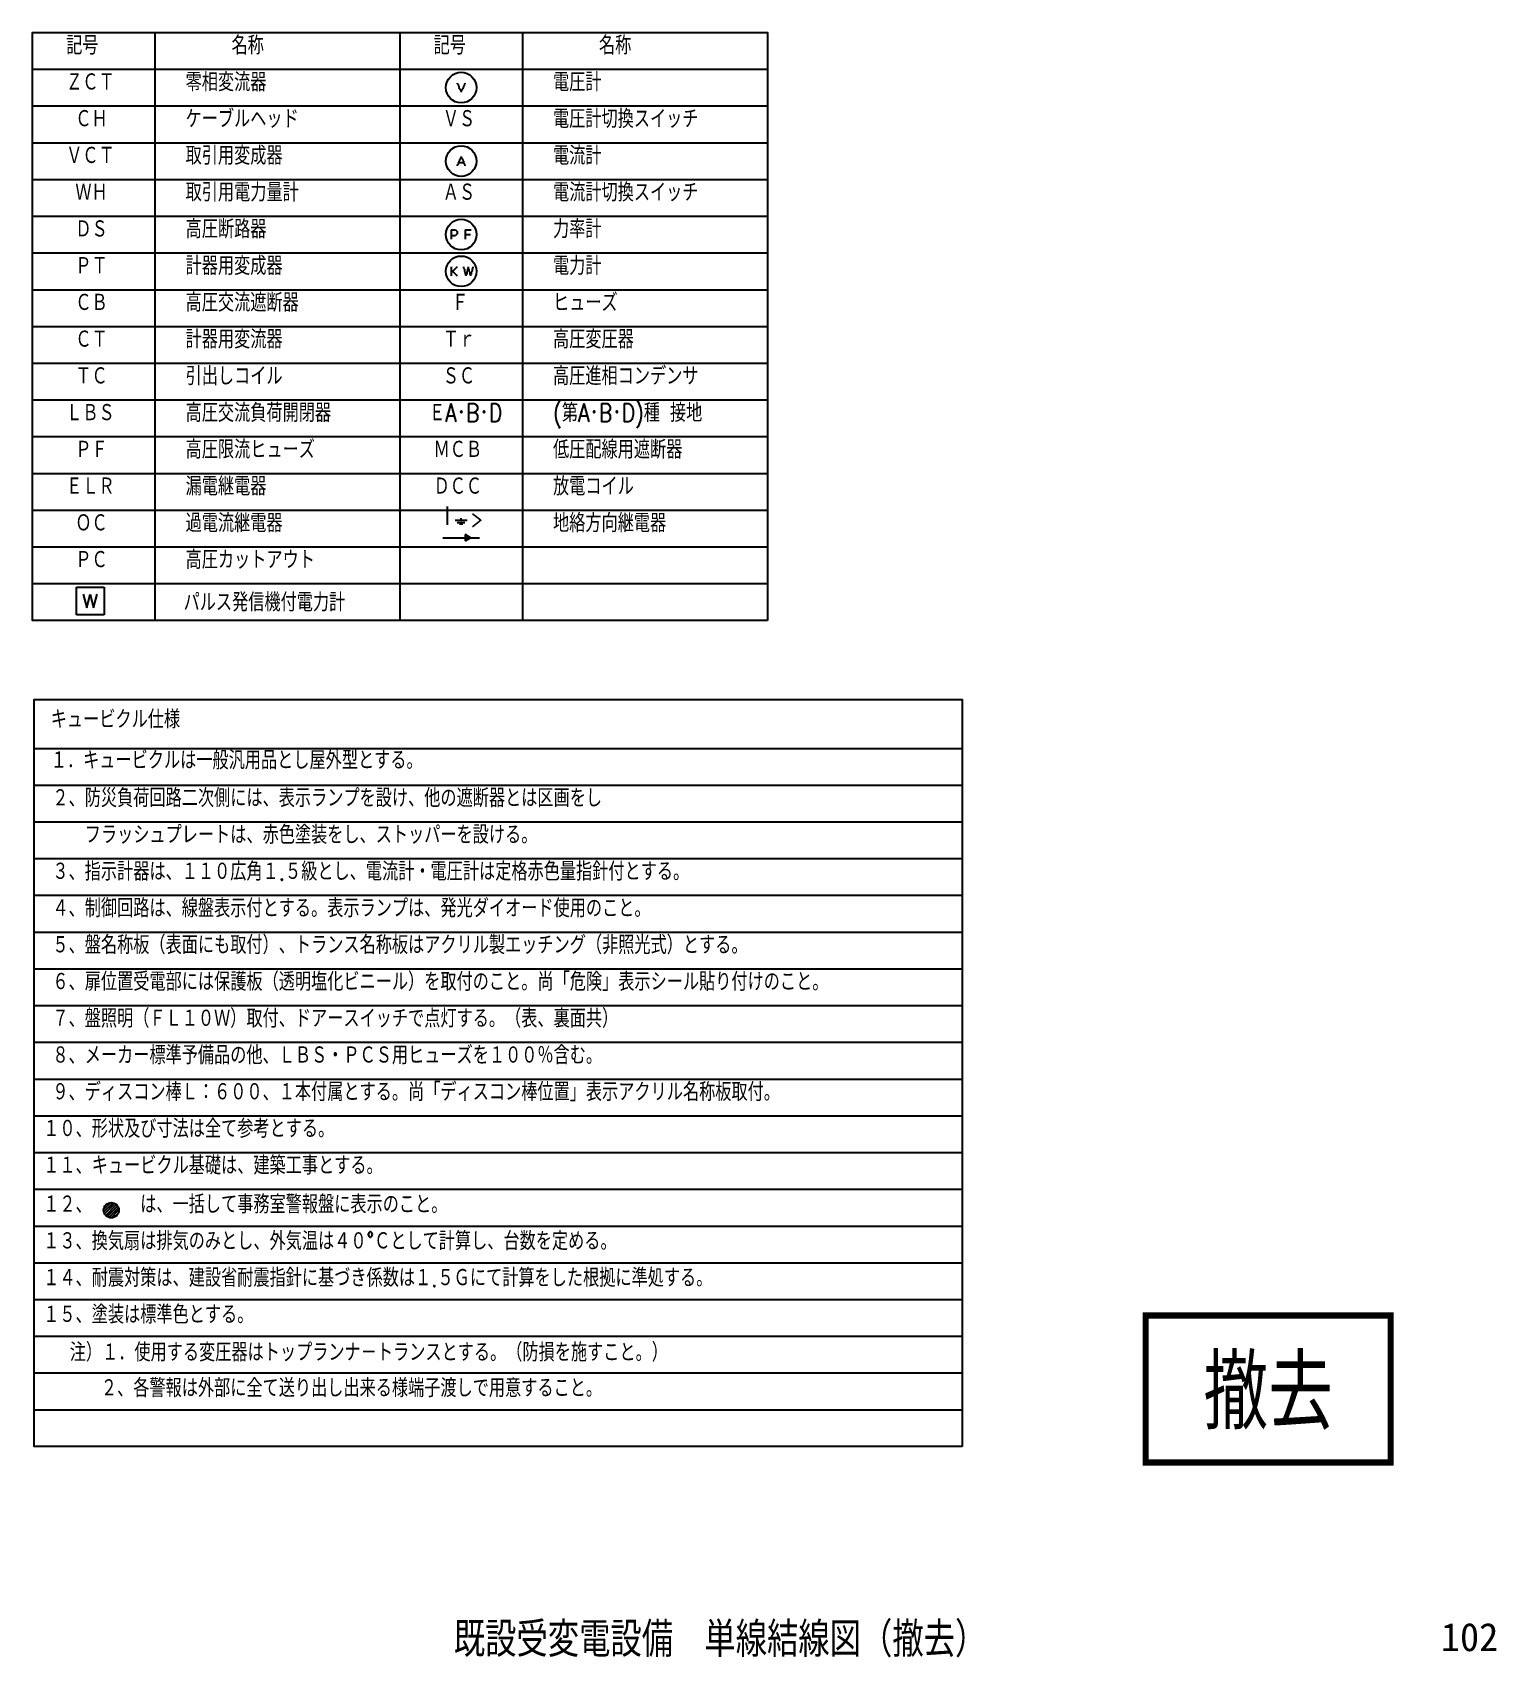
# Model space of a CAD drawing. Header units: millimetres. Extents: x 31 to 825, y 15 to 539.
# Drawn here: x 586.1 to 825.1, y 14.5 to 279.9 of the extents above; entities that cross this region are included whole.
import ezdxf
from ezdxf.enums import TextEntityAlignment as Align

# ---------------------------------------------------------------- set-up
doc = ezdxf.new("R2010")
doc.units = ezdxf.units.MM
doc.header["$LTSCALE"] = 0.2
for name, color, linetype in [('1_シンボル', 2, 'Continuous'), ('1_撤去', 1, 'Continuous'), ('1_文字', 3, 'Continuous'), ('1_表', 7, 'Continuous'), ('枠内記述', 3, 'Continuous')]:
    doc.layers.add(name, color=color, linetype=linetype)
doc.styles.get("Standard").update_dxf_attribs({"font": 'simplex.shx', "width": 0.8, "bigfont": 'extfont2.shx'})
doc.styles.add('ゴシック', font='MS Gothic.ttf', dxfattribs={"height": 4})

msp = doc.modelspace()

# ---------------------------------------------------------------- linework, layer by layer
at = {"layer": '1_シンボル', "lineweight": -3}
for p, q in [((655.44, 271.65), (655.44, 271.52)), ((655.44, 271.52), (655.57, 271.4)), ((655.57, 271.4), (655.57, 271.27)), ((655.57, 271.27), (655.69, 271.15)), ((655.69, 271.15), (655.69, 270.9)), ((655.69, 270.9), (655.82, 270.77)), ((655.82, 270.77), (655.82, 270.65)), ((656.32, 270.77), (656.44, 270.9)), ((656.32, 270.65), (656.32, 270.77)), ((656.57, 271.27), (656.44, 271.15)), ((656.44, 271.15), (656.44, 270.9)), ((656.69, 271.52), (656.57, 271.4)), ((656.57, 271.4), (656.57, 271.27)), ((656.69, 271.65), (656.69, 271.52)), ((655.82, 270.65), (655.94, 270.52)), ((655.94, 270.52), (655.94, 270.4)), ((655.94, 270.4), (656.07, 270.27)), ((656.07, 270.27), (656.19, 270.4)), ((656.07, 270.27), (656.07, 270.15)), ((656.19, 270.52), (656.32, 270.65)), ((656.19, 270.4), (656.19, 270.52)), ((655.57, 258.4), (655.44, 258.27)), ((655.44, 258.27), (655.44, 258.15)), ((655.69, 258.65), (655.57, 258.52)), ((655.57, 258.52), (655.57, 258.4)), ((655.82, 259.02), (655.69, 258.9)), ((655.69, 258.9), (655.69, 258.65)), ((655.69, 258.65), (656.44, 258.65)), ((655.94, 259.27), (655.82, 259.15)), ((655.82, 259.15), (655.82, 259.02)), ((656.07, 259.52), (655.94, 259.4)), ((655.94, 259.4), (655.94, 259.27)), ((656.07, 259.65), (656.07, 259.52)), ((656.07, 259.52), (656.19, 259.4)), ((656.19, 259.4), (656.19, 259.27)), ((656.19, 259.27), (656.32, 259.15)), ((656.32, 259.15), (656.32, 259.02)), ((656.32, 259.02), (656.44, 258.9)), ((656.44, 258.9), (656.44, 258.65)), ((656.44, 258.65), (656.57, 258.52)), ((656.57, 258.52), (656.57, 258.4)), ((656.57, 258.4), (656.69, 258.27)), ((656.69, 258.27), (656.69, 258.15)), ((654.42, 247.65), (655.17, 247.65)), ((654.42, 247.65), (654.42, 246.15)), ((655.17, 247.65), (655.42, 247.4)), ((655.42, 247.02), (655.17, 246.77)), ((655.42, 247.4), (655.42, 247.02)), ((656.72, 247.65), (657.72, 247.65)), ((656.72, 247.65), (656.72, 246.15)), ((656.72, 246.9), (657.59, 246.9)), ((654.42, 246.77), (655.17, 246.77)), ((654.42, 241.65), (654.42, 240.15)), ((655.42, 241.65), (654.54, 240.77)), ((656.47, 241.65), (656.47, 241.4)), ((657.22, 241.65), (657.22, 241.4)), ((657.97, 241.65), (657.97, 241.4)), ((654.54, 240.77), (654.42, 240.77)), ((654.67, 240.9), (655.42, 240.15)), ((656.47, 241.4), (656.59, 241.27)), ((656.59, 241.27), (656.59, 240.9)), ((656.59, 240.9), (656.72, 240.77)), ((656.72, 240.77), (656.72, 240.4)), ((656.72, 240.4), (656.84, 240.27)), ((656.84, 240.27), (656.84, 240.15)), ((657.09, 240.9), (656.97, 240.77)), ((656.97, 240.77), (656.97, 240.4)), ((657.22, 241.4), (657.09, 241.27)), ((657.09, 241.27), (657.09, 240.9)), ((657.22, 241.4), (657.34, 241.27)), ((657.34, 241.27), (657.34, 240.9)), ((657.34, 240.9), (657.47, 240.77)), ((657.47, 240.77), (657.47, 240.4)), ((657.47, 240.4), (657.59, 240.27)), ((657.59, 240.27), (657.59, 240.15)), ((657.84, 240.9), (657.72, 240.77)), ((657.72, 240.77), (657.72, 240.4)), ((657.97, 241.4), (657.84, 241.27)), ((657.84, 241.27), (657.84, 240.9)), ((655.07, 200.25), (657.07, 200.25)), ((655.44, 199.9), (656.69, 199.9)), ((656.32, 199.6), (655.82, 199.6)), ((656.07, 200.25), (656.07, 200.6)), ((653.07, 197.4), (659.07, 197.4)), ((656.7, 197.9), (656.7, 196.9)), ((657.57, 197.4), (656.7, 197.9)), ((656.7, 197.9), (656.7, 196.9)), ((657.57, 197.4), (656.7, 197.9)), ((656.7, 197.9), (657.57, 197.4)), ((656.7, 196.9), (657.57, 197.4)), ((656.7, 196.9), (657.57, 197.4)), ((656.7, 196.9), (657.57, 197.4)), ((593.26, 189.33), (597.76, 189.33)), ((593.26, 184.83), (593.26, 189.33)), ((597.76, 189.33), (597.76, 184.83)), ((594.36, 188.19), (594.93, 185.94)), ((594.93, 185.94), (595.49, 188.19)), ((595.49, 188.19), (596.05, 185.94)), ((596.05, 185.94), (596.61, 188.19)), ((597.76, 184.83), (593.26, 184.83))]:
    msp.add_line(p, q, dxfattribs=at)
for centre in [(656.07, 270.9), (656.07, 258.9), (656.07, 246.9), (656.07, 240.9)]:
    msp.add_circle(centre, 2.5, dxfattribs=at)
at = {"layer": '1_撤去', "const_width": 1}
msp.add_lwpolyline([(767.85, 46.39), (807.85, 46.39), (807.85, 70.39), (767.85, 70.39)], close=True, dxfattribs=at)
at = {"layer": '1_表', "color": 2, "lineweight": -3}
for points in [[(706.07, 183.9), (586.07, 183.9), (586.07, 279.9), (706.07, 279.9)], [(737.86, 49), (586.32, 49), (586.32, 171), (737.86, 171)]]:
    msp.add_lwpolyline(points, close=True, dxfattribs=at)
at = {"layer": '1_表', "lineweight": -3}
for points in [[(606.07, 279.9), (606.07, 183.9)], [(646.07, 279.9), (646.07, 183.9)], [(666.07, 279.9), (666.07, 183.9)], [(586.07, 273.9), (706.07, 273.9)], [(586.07, 267.9), (706.07, 267.9)], [(586.07, 261.9), (706.07, 261.9)], [(586.07, 255.9), (706.07, 255.9)], [(586.07, 249.9), (706.07, 249.9)], [(586.07, 243.9), (706.07, 243.9)], [(586.07, 237.9), (706.07, 237.9)], [(586.07, 231.9), (706.07, 231.9)], [(586.07, 225.9), (706.07, 225.9)], [(586.07, 219.9), (706.07, 219.9)], [(586.07, 213.9), (706.07, 213.9)], [(586.07, 207.9), (706.07, 207.9)], [(586.07, 201.9), (706.07, 201.9)], [(586.07, 195.9), (706.07, 195.9)], [(586.07, 189.9), (706.07, 189.9)], [(586.32, 163), (737.86, 163)], [(586.32, 157), (737.86, 157)], [(586.32, 151), (737.86, 151)], [(586.32, 145), (737.86, 145)], [(586.32, 139), (737.86, 139)], [(586.32, 133), (737.86, 133)], [(586.32, 127), (737.86, 127)], [(586.32, 121), (737.86, 121)], [(586.32, 115), (737.86, 115)], [(586.32, 109), (737.86, 109)], [(586.32, 103), (737.86, 103)], [(586.32, 97), (737.86, 97)], [(586.32, 91), (737.86, 91)], [(597.69, 87.68), (598.84, 88.83)], [(597.72, 87.29), (599.23, 88.8)], [(597.84, 86.98), (599.54, 88.68)], [(598.02, 86.73), (599.79, 88.5)], [(598.25, 86.54), (599.98, 88.27)], [(598.53, 86.4), (600.12, 87.99)], [(598.89, 86.33), (600.19, 87.63)], [(586.32, 85), (737.86, 85)], [(599.41, 86.42), (600.1, 87.12)], [(586.32, 79), (737.86, 79)], [(586.32, 73), (737.86, 73)], [(586.32, 67), (737.86, 67)], [(586.32, 61), (737.86, 61)], [(586.32, 55), (737.86, 55)]]:
    msp.add_lwpolyline(points, dxfattribs=at)
msp.add_circle((598.94, 87.58), 1.25, dxfattribs=at)

# ---------------------------------------------------------------- texts
at = {"layer": '1_撤去', "lineweight": -3, "width": 0.8}
msp.add_text('撤去', height=12, dxfattribs=at).set_placement((787.85, 58.39), align=Align.MIDDLE)
at = {"layer": '1_文字', "lineweight": -3, "width": 0.8}
for s, p in [('記号 ', (591.57, 275.4)), ('名称 ', (618.57, 275.4)), ('記号 ', (651.57, 275.4)), ('名称 ', (678.57, 275.4)), ('零相変流器 ', (611.07, 269.4)), ('電圧計 ', (671.07, 269.4)), ('ＺＣＴ', (591.57, 269.4)), ('ＣＨ', (593.07, 263.4)), ('ケーブルヘッド ', (611.07, 263.4)), ('ＶＳ', (653.07, 263.4)), ('電圧計切換スイッチ ', (671.07, 263.4)), ('ＶＣＴ', (591.57, 257.4)), ('取引用変成器 ', (611.07, 257.4)), ('電流計 ', (671.07, 257.4)), ('ＷＨ', (593.07, 251.4)), ('取引用電力量計 ', (611.07, 251.4)), ('ＡＳ', (653.07, 251.4)), ('電流計切換スイッチ ', (671.07, 251.4)), ('高圧断路器 ', (611.07, 245.4)), ('力率計 ', (671.07, 245.4)), ('ＤＳ', (593.07, 245.4)), ('ＰＴ', (593.07, 239.4)), ('計器用変成器 ', (611.07, 239.4)), ('電力計 ', (671.07, 239.4)), ('ＣＢ', (593.07, 233.4)), ('高圧交流遮断器 ', (611.07, 233.4)), ('Ｆ', (654.57, 233.4)), ('ヒューズ ', (671.07, 233.4)), ('ＣＴ', (593.07, 227.4)), ('計器用変流器 ', (611.07, 227.4)), ('Ｔｒ', (653.07, 227.4)), ('高圧変圧器 ', (671.07, 227.4)), ('引出しコイル ', (611.07, 221.4)), ('高圧進相コンデンサ ', (671.07, 221.4)), ('ＴＣ', (593.07, 221.4)), ('ＳＣ', (653.07, 221.4)), ('ＬＢＳ', (591.57, 215.4)), ('高圧交流負荷開閉器 ', (611.07, 215.4)), ('ＥA･B･D', (650.82, 215.4)), ('(第A･B･D)種 接地 ', (671.07, 215.4)), ('ＰＦ', (593.07, 209.4)), ('高圧限流ヒューズ ', (611.07, 209.4)), ('ＭＣＢ', (651.57, 209.4)), ('低圧配線用遮断器 ', (671.07, 209.4)), ('ＥＬＲ', (591.57, 203.4)), ('漏電継電器 ', (611.07, 203.4)), ('ＤＣＣ', (651.57, 203.4)), ('放電コイル ', (671.07, 203.4)), ('I', (653.4, 198.6)), ('ＯＣ', (593.07, 197.4)), ('過電流継電器 ', (611.07, 197.4)), ('地絡方向継電器 ', (671.07, 197.4)), ('ＰＣ', (593.07, 191.4)), ('高圧カットアウト ', (611.07, 191.4)), ('パルス発信機付電力計', (610.74, 184.46)), ('キュービクル仕様', (589.06, 165.35)), ('１．キュービクルは一般汎用品とし屋外型とする。', (589.06, 158.67)), ('２、防災負荷回路二次側には、表示ランプを設け、他の遮断器とは区画をし', (589.32, 152.5)), ('\u3000\u3000フラッシュプレートは、赤色塗装をし、ストッパーを設ける。', (589.32, 146.5)), ('３、指示計器は、１１０広角１.５級とし、電流計・電圧計は定格赤色量指針付とする。', (589.32, 140.5)), ('４、制御回路は、線盤表示付とする。表示ランプは、発光ダイオード使用のこと。', (589.32, 134.5)), ('５、盤名称板（表面にも取付）、トランス名称板はアクリル製エッチング（非照光式）とする。', (589.32, 128.5)), ('６、扉位置受電部には保護板（透明塩化ビニール）を取付のこと。尚「危険」表示シール貼り付けのこと。', (589.32, 122.5)), ('７、盤照明（ＦＬ１０Ｗ）取付、ドアースイッチで点灯する。（表、裏面共）', (589.32, 116.5)), ('８、メーカー標準予備品の他、ＬＢＳ・ＰＣＳ用ヒューズを１００％含む。', (589.32, 110.5)), ('９、ディスコン棒Ｌ：６００、１本付属とする。尚「ディスコン棒位置」表示アクリル名称板取付。', (589.32, 104.5)), ('１０、形状及び寸法は全て参考とする。', (587.82, 98.5)), ('１１、キュービクル基礎は、建築工事とする。', (587.82, 92.5)), ('１２、\u3000\u3000\u3000は、一括して事務室警報盤に表示のこと。', (587.82, 86.15)), ('１３、換気扇は排気のみとし、外気温は４０°Ｃとして計算し、台数を定める。', (587.82, 80.15)), ('１４、耐震対策は、建設省耐震指針に基づき係数は１.５Ｇにて計算をした根拠に準処する。', (587.82, 74.15)), ('１５、塗装は標準色とする。', (587.82, 68.15)), ('注）１．使用する変圧器はトップランナ－トランスとする。（防損を施すこと。）', (592.15, 61.98)), ('\u3000\u3000\u3000２、各警報は外部に全て送り出し出来る様端子渡しで用意すること。', (589.32, 56.15))]:
    msp.add_text(s, height=3, dxfattribs=at).set_placement(p, align=Align.BOTTOM_LEFT)
msp.add_text('>', height=2.5, rotation=0.0018, dxfattribs=at).set_placement((657.57, 199.18))
at = {"layer": '枠内記述', "linetype": 'ByBlock', "lineweight": -2, "style": 'ゴシック', "width": 0.75}
msp.add_text('既設受変電設備\u3000単線結線図（撤去）', height=5, dxfattribs=at).set_placement((698.35, 17.69), align=Align.MIDDLE_CENTER)
at = {"layer": '枠内記述', "style": 'ゴシック'}
msp.add_text('102', height=4.6, dxfattribs=at).set_placement((816.05, 15.58))

doc.saveas('drawing.dxf')
